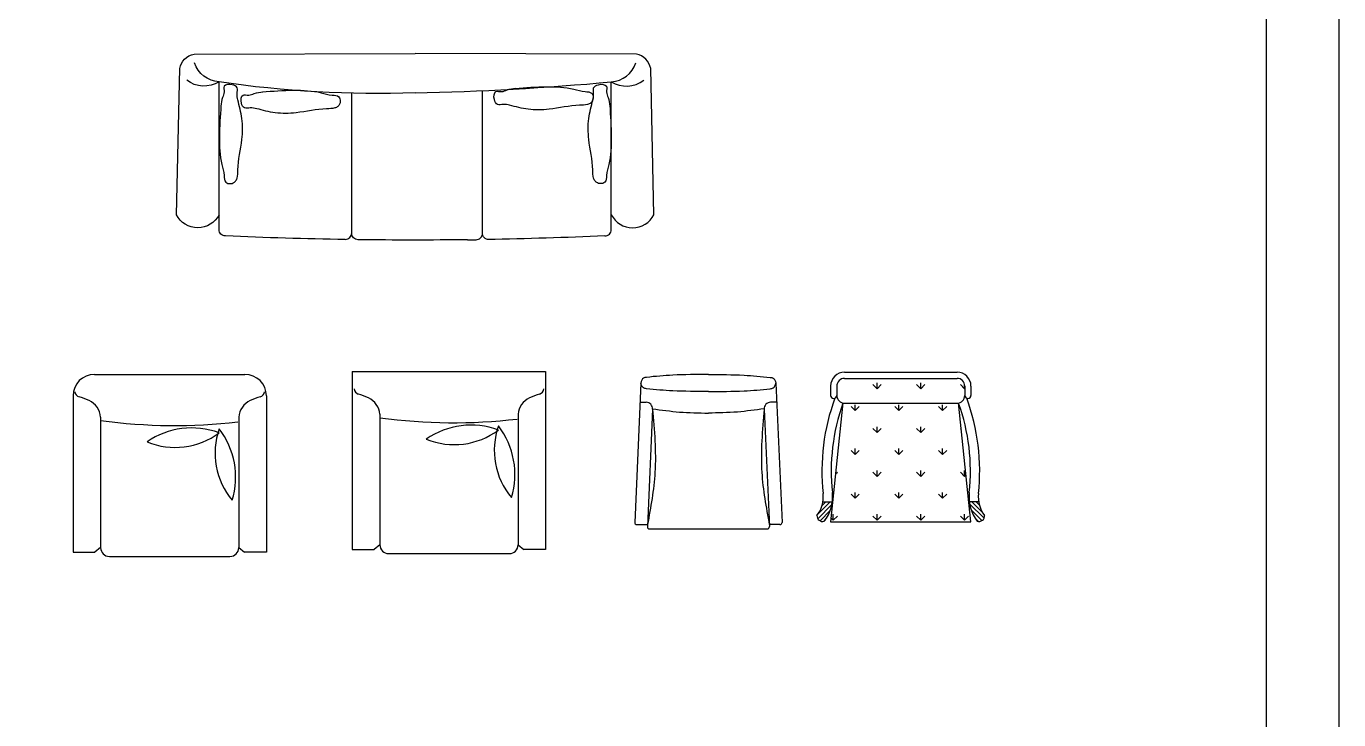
# Model space of a CAD drawing. Header units: inches. Extents: x 5.4 to 47.9, y 11.7 to 36.5.
# Drawn here: x 41.79 to 47.91, y 26.92 to 30.16 of the extents above; entities that cross this region are included whole.
import ezdxf

# ---------------------------------------------------------------- set-up
doc = ezdxf.new("R2010")
doc.units = ezdxf.units.IN
doc.header["$MEASUREMENT"] = 0
for name, color, linetype in [('1', 1, 'Continuous'), ('4', 4, 'Continuous'), ('kadrbm', 4, 'Continuous')]:
    doc.layers.add(name, color=color, linetype=linetype)

# ---------------------------------------------------------------- blocks, each defined once
blk = doc.blocks.new('kadrbm')
at = {"layer": 'kadrbm', "color": 4}
blk.add_lwpolyline([(0, 0), (0, 24.7972), (21, 24.7972), (21, 0), (0, 0)], close=True, dxfattribs=at)
blk.add_lwpolyline([(20.6631, 0.3257), (20.6631, 24.4603), (0.3369, 24.4603), (0.3369, 0.3257), (20.6631, 0.3257)], dxfattribs=at)

msp = doc.modelspace()

# ---------------------------------------------------------------- hatches: boundary and pattern name
at = {"layer": '4'}
h = msp.add_hatch(dxfattribs=at)
h.set_pattern_fill('ANSI31', color=256, scale=0.1155, style=0)
h.set_pattern_definition([(45, (-201.441846, -243.420324), (-0.01020885415, 0.01020885415), [])])
h.paths.add_polyline_path([(45.476, 27.8738, 0.492307), (45.5103, 27.8474, 0.134299), (45.5476, 27.9385), (45.5039, 27.9385, -0.12486)])

# ---------------------------------------------------------------- linework, layer by layer
at = {"layer": '1'}
for p, q in [((45.5689, 28.4823), (45.5712, 28.4846)), ((45.7563, 28.4654), (45.7371, 28.4846)), ((45.7563, 28.4654), (45.7563, 28.4925)), ((45.7563, 28.4654), (45.7754, 28.4846)), ((45.9604, 28.4654), (45.9413, 28.4846)), ((45.9604, 28.4654), (45.9604, 28.4925)), ((45.9604, 28.4654), (45.9796, 28.4846)), ((46.1646, 28.4654), (46.1455, 28.4846)), ((46.1646, 28.4654), (46.1646, 28.4873)), ((46.1646, 28.4654), (46.1659, 28.4668)), ((45.6542, 28.3634), (45.635, 28.3825)), ((45.6542, 28.3634), (45.6542, 28.3904)), ((45.6542, 28.3634), (45.6733, 28.3825)), ((45.8584, 28.3634), (45.8392, 28.3825)), ((45.8584, 28.3634), (45.8584, 28.3904)), ((45.8584, 28.3634), (45.8775, 28.3825)), ((46.0625, 28.3634), (46.0434, 28.3825)), ((46.0625, 28.3634), (46.0625, 28.3904)), ((46.0625, 28.3634), (46.0817, 28.3825)), ((45.7563, 28.2613), (45.7371, 28.2804)), ((45.7563, 28.2613), (45.7563, 28.2883)), ((45.7563, 28.2613), (45.7754, 28.2804)), ((45.9604, 28.2613), (45.9413, 28.2804)), ((45.9604, 28.2613), (45.9604, 28.2883)), ((45.9604, 28.2613), (45.9796, 28.2804)), ((46.1498, 28.2761), (46.1455, 28.2804)), ((45.6542, 28.1592), (45.635, 28.1783)), ((45.6542, 28.1592), (45.6542, 28.1862)), ((45.6542, 28.1592), (45.6733, 28.1783)), ((45.8584, 28.1592), (45.8392, 28.1783)), ((45.8584, 28.1592), (45.8584, 28.1862)), ((45.8584, 28.1592), (45.8775, 28.1783)), ((46.0625, 28.1592), (46.0434, 28.1783)), ((46.0625, 28.1592), (46.0625, 28.1862)), ((46.0625, 28.1592), (46.0817, 28.1783)), ((45.563, 28.068), (45.5712, 28.0762)), ((45.7563, 28.0571), (45.7371, 28.0762)), ((45.7563, 28.0571), (45.7563, 28.0842)), ((45.7563, 28.0571), (45.7754, 28.0762)), ((45.9604, 28.0571), (45.9413, 28.0762)), ((45.9604, 28.0571), (45.9604, 28.0842)), ((45.9604, 28.0571), (45.9796, 28.0762)), ((46.1646, 28.0571), (46.1455, 28.0762)), ((46.1646, 28.0571), (46.1646, 28.0842)), ((46.1646, 28.0571), (46.1719, 28.0644)), ((45.6542, 27.955), (45.635, 27.9741)), ((45.6542, 27.955), (45.6542, 27.9821)), ((45.6542, 27.955), (45.6733, 27.9741)), ((45.8584, 27.955), (45.8392, 27.9741)), ((45.8584, 27.955), (45.8584, 27.9821)), ((45.8584, 27.955), (45.8775, 27.9741)), ((46.0625, 27.955), (46.0434, 27.9741)), ((46.0625, 27.955), (46.0625, 27.9821)), ((46.0625, 27.955), (46.0817, 27.9741)), ((46.2556, 27.8614), (46.1884, 27.9286)), ((46.2483, 27.8892), (46.199, 27.9385)), ((46.2337, 27.9241), (46.2194, 27.9385)), ((45.5521, 27.8529), (45.5521, 27.88)), ((45.5521, 27.8529), (45.5712, 27.8721)), ((45.7563, 27.8529), (45.7371, 27.8721)), ((45.7563, 27.8529), (45.7563, 27.88)), ((45.7563, 27.8529), (45.7754, 27.8721)), ((45.9604, 27.8529), (45.9413, 27.8721)), ((45.9604, 27.8529), (45.9604, 27.88)), ((45.9604, 27.8529), (45.9796, 27.8721)), ((46.1646, 27.8529), (46.1455, 27.8721)), ((46.1646, 27.8529), (46.1646, 27.88)), ((46.1646, 27.8529), (46.1838, 27.8721)), ((46.2459, 27.8507), (46.1955, 27.9011)), ((45.5521, 27.8529), (45.5416, 27.8634)), ((46.2297, 27.8465), (46.2139, 27.8623))]:
    msp.add_line(p, q, dxfattribs=at)
at = {"layer": '4'}
for p, q in [((43.3051, 29.1922), (43.3051, 29.8442)), ((43.9151, 29.1865), (43.9151, 29.8535)), ((43.846, 29.16), (43.8853, 29.16)), ((43.3079, 28.5453), (43.3079, 27.716)), ((43.3079, 28.5453), (44.2101, 28.5453)), ((44.2101, 28.5453), (44.2101, 27.716)), ((45.6047, 28.5426), (46.1298, 28.5426)), ((42.1047, 28.5324), (42.807, 28.5324)), ((44.6545, 28.4921), (44.6258, 27.8425)), ((45.2845, 28.4921), (45.3131, 27.8425)), ((45.6047, 28.5137), (46.1298, 28.5137)), ((42.0047, 28.4324), (42.0047, 27.7031)), ((42.907, 28.4324), (42.907, 27.7031)), ((45.5397, 28.4776), (45.5397, 28.4343)), ((45.5686, 28.4776), (45.5686, 28.4343)), ((46.1659, 28.4776), (46.1659, 28.4343)), ((46.1948, 28.4776), (46.1948, 28.4343)), ((44.6505, 28.4021), (44.6792, 28.4021)), ((44.7091, 28.3708), (44.6849, 27.8225)), ((45.2298, 28.3708), (45.254, 27.8225)), ((45.2885, 28.4021), (45.2598, 28.4021)), ((45.5976, 28.399), (45.5398, 27.8457)), ((45.6047, 28.3982), (46.1298, 28.3982)), ((46.1948, 27.8457), (46.137, 28.399)), ((42.1336, 28.3337), (42.1336, 27.7246)), ((42.7781, 28.3337), (42.7781, 27.7246)), ((43.4368, 28.3465), (43.4368, 27.7375)), ((44.0812, 28.3465), (44.0812, 27.7375)), ((45.5039, 27.9385), (45.5476, 27.9385)), ((46.2307, 27.9385), (46.1869, 27.9385)), ((44.6358, 27.8321), (44.6854, 27.8321)), ((44.6949, 27.8121), (45.244, 27.8121)), ((45.3032, 27.8321), (45.2536, 27.8321)), ((45.5398, 27.8457), (46.1948, 27.8457)), ((42.0047, 27.7031), (42.107, 27.7031)), ((42.1336, 27.7246), (42.107, 27.7031)), ((42.1745, 27.6837), (42.7372, 27.6837)), ((42.7781, 27.7246), (42.8047, 27.7031)), ((42.907, 27.7031), (42.8047, 27.7031)), ((43.3079, 27.716), (43.4102, 27.716)), ((43.4368, 27.7375), (43.4102, 27.716)), ((43.4776, 27.6966), (44.0404, 27.6966)), ((44.0812, 27.7375), (44.1078, 27.716)), ((44.2101, 27.716), (44.1078, 27.716))]:
    msp.add_line(p, q, dxfattribs=at)
for points in [[(42.6864, 29.2767, -0.61425), (42.4872, 29.2767), (42.5026, 29.9581, -0.306145), (42.5693, 30.0259), (43.6014, 30.0276)], [(44.5164, 29.2767, 0.61425), (44.7156, 29.2767), (44.7002, 29.9581, 0.306145), (44.6335, 30.0259), (43.6014, 30.0276)], [(43.6007, 29.845, -0.045666), (42.6864, 29.8959, -0.295992), (42.5711, 29.9845)], [(43.6007, 29.845, 0.017442), (44.5164, 29.8959, 0.295992), (44.6317, 29.9845, -5.830973)], [(42.6864, 29.8959, -0.311681), (42.5351, 29.9041)], [(42.7164, 29.1776, -0.414214), (42.6864, 29.2076), (42.6864, 29.8959)], [(44.4864, 29.1776, 0.414214), (44.5164, 29.2076), (44.5164, 29.8959)], [(44.5164, 29.8959, 0.311681), (44.6677, 29.9041, -2.03825)], [(43.2751, 29.1611, -0.006781), (42.7164, 29.1776)], [(43.2751, 29.1618, 0.414214), (43.3051, 29.1918)], [(43.3351, 29.1603, -0.414214), (43.3051, 29.1903)], [(43.846, 29.16, -0.006208), (43.3343, 29.1603)], [(43.8853, 29.16, 0.414214), (43.9153, 29.19)], [(43.9453, 29.1608, -0.414214), (43.9153, 29.1908)], [(44.4864, 29.1776, -0.006637), (43.9396, 29.1613)]]:
    msp.add_lwpolyline(points, format="xyb", dxfattribs=at)
for centre, radius, start, end in [((45.6047, 28.4776), 0.065, 90, 180), ((46.1298, 28.4776), 0.065, 0, 90), ((42.1047, 28.4324), 0.1, 90, 180), ((42.807, 28.4324), 0.1, 0, 90), ((45.6047, 28.4776), 0.0361, 90, 180), ((46.1298, 28.4776), 0.0361, 0, 90), ((42.0405, 28.4539), 0.0272, 184.42068, 253.91964), ((41.9442, 28.12), 0.3203, 64.96568, 73.91964), ((42.9675, 28.12), 0.3203, 106.08036, 115.03432), ((42.8712, 28.4539), 0.0272, 286.08036, 355.57932), ((43.3436, 28.4668), 0.0272, 184.42068, 253.91964), ((43.2474, 28.1329), 0.3203, 64.96568, 73.91964), ((43.3431, 28.3378), 0.0941, 5.31877, 64.96568), ((44.1749, 28.3378), 0.0941, 115.03432, 174.68123), ((44.2706, 28.1329), 0.3203, 106.08036, 115.03432), ((44.1744, 28.4668), 0.0272, 286.08036, 355.57932), ((46.48, 28.0819), 0.9808, 159.77131, 186.16591), ((45.5542, 28.4343), 0.0144, 180, 0), ((45.6047, 28.4343), 0.0361, 180, 270), ((46.1298, 28.4343), 0.0361, 270, 0), ((46.1804, 28.4343), 0.0144, 180, 0), ((45.2546, 28.0819), 0.9808, 353.83409, 20.22869), ((42.0399, 28.3249), 0.0941, 5.31877, 64.96568), ((42.8718, 28.3249), 0.0941, 115.03432, 174.68123), ((44.6792, 28.3721), 0.03, 357.47388, 90), ((45.2598, 28.3721), 0.03, 90, 182.52612), ((46.48, 28.0819), 0.9375, 160.27636, 186.16591), ((45.2546, 28.0819), 0.9375, 353.83409, 19.72364), ((42.4785, 30.8116), 2.5177, 262.12635, 276.73788), ((43.7817, 30.8245), 2.5177, 262.12635, 276.73788), ((43.8621, 27.9285), 0.3673, 69.69976, 124.66127), ((42.5589, 27.9156), 0.3673, 69.69976, 124.66127), ((42.4807, 28.5362), 0.3442, 247.67845, 306.68257), ((43.0116, 28.1659), 0.3442, 160.83024, 219.83436), ((42.3963, 28.0537), 0.3673, 342.85155, 37.81306), ((43.7839, 28.549), 0.3442, 247.67845, 306.68257), ((44.3147, 28.1788), 0.3442, 160.83024, 219.83436), ((43.6994, 28.0666), 0.3673, 342.85155, 37.81306), ((45.3625, 27.9611), 0.1432, 322.42273, 6.16591), ((45.3625, 27.9611), 0.1865, 322.42273, 6.16593), ((46.3721, 27.9611), 0.1865, 173.83409, 217.57728), ((46.3721, 27.9611), 0.1432, 173.83409, 217.57727), ((45.5033, 27.8738), 0.0273, 180, 284.84546), ((46.2313, 27.8738), 0.0273, 255.15454, 0), ((44.6358, 27.8421), 0.01, 177.47388, 270), ((44.6949, 27.8221), 0.01, 177.47388, 270), ((45.244, 27.8221), 0.01, 270, 2.52612), ((45.3032, 27.8421), 0.01, 270, 2.52612), ((42.1745, 27.7246), 0.0408, 180, 270), ((42.7372, 27.7246), 0.0408, 270, 0), ((43.4776, 27.7375), 0.0408, 180, 270), ((44.0404, 27.7375), 0.0408, 270, 0)]:
    msp.add_arc(centre, radius, start, end, dxfattribs=at)
for points in [[(42.6951, 29.7854), (42.6876, 29.6391), (42.6988, 29.5116), (42.7101, 29.459), (42.7176, 29.429), (42.7401, 29.4215), (42.7627, 29.4328), (42.7702, 29.4478), (42.7739, 29.4853), (42.7927, 29.6279), (42.7927, 29.7254), (42.7739, 29.8117), (42.7702, 29.8417), (42.7702, 29.8679), (42.7476, 29.8829), (42.7101, 29.8754), (42.7101, 29.8492), (42.7026, 29.8229), (42.6946, 29.783)], [(42.8882, 29.8494), (43.0345, 29.8569), (43.162, 29.8456), (43.2145, 29.8344), (43.2445, 29.8269), (43.252, 29.8043), (43.2408, 29.7818), (43.2258, 29.7743), (43.1883, 29.7706), (43.0457, 29.7518), (42.9482, 29.7518), (42.8619, 29.7706), (42.8319, 29.7743), (42.8056, 29.7743), (42.7906, 29.7968), (42.7981, 29.8344), (42.8244, 29.8344), (42.8506, 29.8419), (42.8906, 29.8499)], [(44.0682, 29.8659), (44.2145, 29.8734), (44.3421, 29.8621), (44.3946, 29.8508), (44.4246, 29.8433), (44.4321, 29.8208), (44.4209, 29.7983), (44.4059, 29.7908), (44.3683, 29.787), (44.2258, 29.7682), (44.1283, 29.7682), (44.042, 29.787), (44.012, 29.7908), (43.9857, 29.7908), (43.9707, 29.8133), (43.9782, 29.8508), (44.0045, 29.8508), (44.0307, 29.8584), (44.0707, 29.8663)], [(44.5091, 29.7854), (44.5166, 29.6391), (44.5053, 29.5116), (44.4941, 29.459), (44.4866, 29.429), (44.464, 29.4215), (44.4415, 29.4328), (44.434, 29.4478), (44.4302, 29.4853), (44.4115, 29.6279), (44.4115, 29.7254), (44.4302, 29.8117), (44.434, 29.8417), (44.434, 29.8679), (44.4565, 29.8829), (44.4941, 29.8754), (44.4941, 29.8492), (44.5016, 29.8229), (44.5096, 29.783)], [(44.9695, 28.5321), (44.8032, 28.5286), (44.6805, 28.5185), (44.6666, 28.5152), (44.6545, 28.4921)], [(44.9695, 28.4521), (44.8032, 28.4556), (44.6805, 28.4656), (44.6666, 28.469), (44.6545, 28.4921)], [(44.9695, 28.5321), (45.1357, 28.5286), (45.2584, 28.5185), (45.2724, 28.5152), (45.2845, 28.4921)], [(44.9695, 28.4521), (45.1357, 28.4556), (45.2584, 28.4656), (45.2724, 28.469), (45.2845, 28.4921)], [(44.7091, 28.3708), (44.7201, 28.0755), (44.6854, 27.8321)], [(44.7092, 28.3721), (44.8343, 28.357), (44.9695, 28.3521)], [(45.2298, 28.3721), (45.1047, 28.357), (44.9695, 28.3521)], [(45.2298, 28.3708), (45.2188, 28.0755), (45.2536, 27.8321)]]:
    msp.add_spline(points, degree=3, dxfattribs=at)

# ---------------------------------------------------------------- block references
at = {"layer": 'kadrbm'}
msp.add_blockref('kadrbm', (26.9109, 11.6597), dxfattribs=at)

doc.saveas('drawing.dxf')
